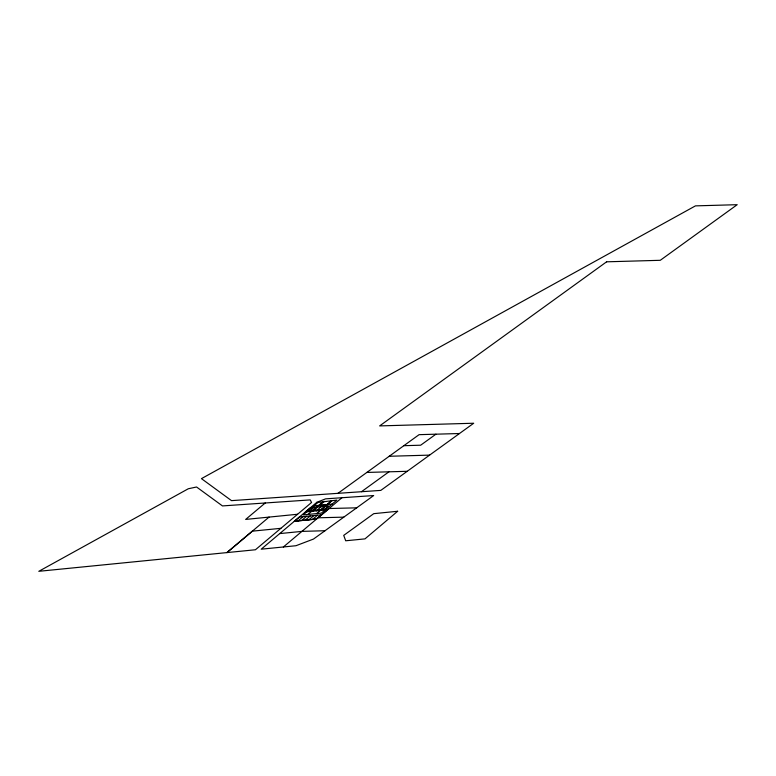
<?xml version="1.0" encoding="UTF-8"?>
<svg xmlns="http://www.w3.org/2000/svg" width="776" height="776" viewBox="0 0 776 776"><rect width="100%" height="100%" fill="white"/><g stroke="black" fill="none" stroke-linecap="round" stroke-linejoin="round"><path stroke-width="1.16" d="M269.039 517.097L226.912 552.599L252.336 531.162L280.883 528.32M316.598 519.028L294.395 521.23L299.41 517.01L321.642 514.789M298.003 520.871L303.028 516.651M309.061 511.578L314.086 507.349M307.946 514.449L323.408 501.442M301.621 520.512L306.646 516.283M312.68 511.209L317.704 506.99M324.416 501.335L319.392 505.564L326.618 504.846L331.643 500.617M305.24 520.153L310.264 515.924M316.298 510.85L321.312 506.621M308.858 519.794L313.882 515.565M319.906 510.492L324.931 506.262M316.627 513.586L332.089 500.568M312.476 519.425L317.5 515.206M323.524 510.133L328.549 505.903L310.468 507.708L305.443 511.937L327.666 509.716M321.118 514.837L316.094 519.066L294.385 521.239M283.376 546.983L341.915 497.726M265.227 502.984L245.662 519.425L297.577 514.255M361.451 491.722L388.951 471.808M337.929 493.342L419.089 434.667L459.47 433.522M435.918 434.191L420.67 445.211L403.84 445.696M313.902 505.894L332.128 504.07M307.868 510.967L326.104 509.143M279.738 533.587L301.912 531.385L325.018 530.726M389.203 456.269L429.594 455.124M366.844 472.438L407.225 471.294M356.679 507.834L329.082 508.522L318.063 517.796L343.797 517.146M397.651 511.268L364.982 538.874L345.698 540.785L343.72 535.382L373.76 513.663L397.651 511.268M311.554 502.489L255.44 549.757L38.8 571.311L188.316 488.754L196.571 486.998L222.45 505.923L310.235 499.899L311.554 502.489M316.899 502.266L261.221 549.185L295.966 545.722L313.475 539.068L373.663 495.554L325.59 498.852L316.899 502.266M317.976 502.46L303.154 514.934L321.39 513.111L336.862 500.093L317.976 502.46M606.609 261.813L379.648 425.908L473.7 423.24L380.803 490.393L231.51 500.636L201.45 478.637L695.451 205.873L737.2 204.689L660.279 260.3L606.609 261.813"/></g></svg>
